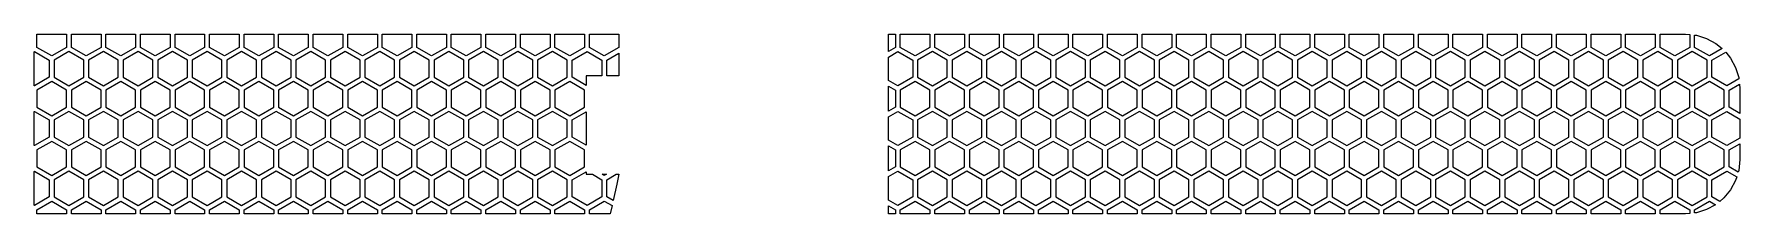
# Model space of a CAD drawing. Header units: millimetres. Extents: x -87 to 87, y 118 to 136.
import ezdxf

# ---------------------------------------------------------------- set-up
doc = ezdxf.new("R2010")
doc.units = ezdxf.units.MM

# ---------------------------------------------------------------- blocks, each defined once
blk = doc.blocks.new('HEX')
blk.add_lwpolyline([(1.516, 0.875), (0, 1.75), (-1.516, 0.875), (-1.516, -0.875), (0, -1.75), (1.516, -0.875)], close=True)

msp = doc.modelspace()

# ---------------------------------------------------------------- linework, layer by layer
for points in [[(-83.886, 136.31), (-83.886, 134.946), (-85.402, 134.071), (-86.917, 134.946), (-86.917, 136.31), (-83.886, 136.31)], [(-80.355, 136.31), (-80.355, 134.946), (-81.87, 134.071), (-83.386, 134.946), (-83.386, 136.31), (-80.355, 136.31)], [(-79.855, 136.31), (-76.824, 136.31), (-76.824, 134.946), (-78.339, 134.071), (-79.855, 134.946), (-79.855, 136.31)], [(-73.293, 136.31), (-73.293, 134.946), (-74.808, 134.071), (-76.324, 134.946), (-76.324, 136.31), (-73.293, 136.31)], [(-72.793, 136.31), (-69.762, 136.31), (-69.762, 134.946), (-71.277, 134.071), (-72.793, 134.946), (-72.793, 136.31)], [(-66.231, 136.31), (-66.231, 134.946), (-67.746, 134.071), (-69.262, 134.946), (-69.262, 136.31), (-66.231, 136.31)], [(-65.731, 136.31), (-62.699, 136.31), (-62.699, 134.946), (-64.215, 134.071), (-65.731, 134.946), (-65.731, 136.31)], [(-59.168, 136.31), (-59.168, 134.946), (-60.684, 134.071), (-62.199, 134.946), (-62.199, 136.31), (-59.168, 136.31)], [(-58.668, 136.31), (-55.637, 136.31), (-55.637, 134.946), (-57.153, 134.071), (-58.668, 134.946), (-58.668, 136.31)], [(-52.106, 136.31), (-52.106, 134.946), (-53.622, 134.071), (-55.137, 134.946), (-55.137, 136.31), (-52.106, 136.31)], [(-51.606, 136.31), (-48.575, 136.31), (-48.575, 134.946), (-50.091, 134.071), (-51.606, 134.946), (-51.606, 136.31)], [(-45.044, 136.31), (-45.044, 134.946), (-46.56, 134.071), (-48.075, 134.946), (-48.075, 136.31), (-45.044, 136.31)], [(-44.544, 136.31), (-41.513, 136.31), (-41.513, 134.946), (-43.028, 134.071), (-44.544, 134.946), (-44.544, 136.31)], [(-37.982, 136.31), (-37.982, 134.946), (-39.497, 134.071), (-41.013, 134.946), (-41.013, 136.31), (-37.982, 136.31)], [(-37.482, 136.31), (-34.451, 136.31), (-34.451, 134.946), (-35.966, 134.071), (-37.482, 134.946), (-37.482, 136.31)], [(-30.92, 136.31), (-30.92, 134.946), (-32.435, 134.071), (-33.951, 134.946), (-33.951, 136.31), (-30.92, 136.31)], [(-27.405, 136.31), (-27.405, 134.937), (-28.904, 134.071), (-30.42, 134.946), (-30.42, 136.31), (-27.405, 136.31)], [(0.158, 136.309), (0.86, 136.309), (0.86, 134.946), (0.158, 134.541), (0.158, 136.309)], [(4.391, 136.309), (4.391, 134.946), (2.876, 134.071), (1.36, 134.946), (1.36, 136.309), (4.391, 136.309)], [(7.922, 136.309), (7.922, 134.946), (6.407, 134.071), (4.891, 134.946), (4.891, 136.309), (7.922, 136.309)], [(8.422, 136.309), (11.453, 136.309), (11.453, 134.946), (9.938, 134.071), (8.422, 134.946), (8.422, 136.309)], [(14.984, 136.309), (14.984, 134.946), (13.469, 134.071), (11.953, 134.946), (11.953, 136.309), (14.984, 136.309)], [(18.516, 136.309), (18.516, 134.946), (17, 134.071), (15.484, 134.946), (15.484, 136.309), (18.516, 136.309)], [(19.016, 136.309), (22.047, 136.309), (22.047, 134.946), (20.531, 134.071), (19.016, 134.946), (19.016, 136.309)], [(25.578, 136.309), (25.578, 134.946), (24.062, 134.071), (22.547, 134.946), (22.547, 136.309), (25.578, 136.309)], [(29.109, 136.309), (29.109, 134.946), (27.593, 134.071), (26.078, 134.946), (26.078, 136.309), (29.109, 136.309)], [(29.609, 136.309), (32.64, 136.309), (32.64, 134.946), (31.124, 134.071), (29.609, 134.946), (29.609, 136.309)], [(36.171, 136.309), (36.171, 134.946), (34.655, 134.071), (33.14, 134.946), (33.14, 136.309), (36.171, 136.309)], [(39.702, 136.309), (39.702, 134.946), (38.187, 134.071), (36.671, 134.946), (36.671, 136.309), (39.702, 136.309)], [(40.202, 136.309), (43.233, 136.309), (43.233, 134.946), (41.718, 134.071), (40.202, 134.946), (40.202, 136.309)], [(46.764, 136.309), (46.764, 134.946), (45.249, 134.071), (43.733, 134.946), (43.733, 136.309), (46.764, 136.309)], [(50.295, 136.309), (50.295, 134.946), (48.78, 134.071), (47.264, 134.946), (47.264, 136.309), (50.295, 136.309)], [(50.795, 136.309), (53.826, 136.309), (53.826, 134.946), (52.311, 134.071), (50.795, 134.946), (50.795, 136.309)], [(57.358, 136.309), (57.358, 134.946), (55.842, 134.071), (54.326, 134.946), (54.326, 136.309), (57.358, 136.309)], [(60.889, 136.309), (60.889, 134.946), (59.373, 134.071), (57.858, 134.946), (57.858, 136.309), (60.889, 136.309)], [(64.42, 136.309), (64.42, 134.946), (62.904, 134.071), (61.389, 134.946), (61.389, 136.309), (64.42, 136.309)], [(67.951, 136.309), (67.951, 134.946), (66.435, 134.071), (64.92, 134.946), (64.92, 136.309), (67.951, 136.309)], [(68.451, 136.309), (71.482, 136.309), (71.482, 134.946), (69.966, 134.071), (68.451, 134.946), (68.451, 136.309)], [(75.013, 136.309), (75.013, 134.946), (73.497, 134.071), (71.982, 134.946), (71.982, 136.309), (75.013, 136.309)], [(78.544, 136.309), (78.544, 134.946), (77.029, 134.071), (75.513, 134.946), (75.513, 136.309), (78.544, 136.309)], [(81.623, 136.309), (82.075, 136.263), (82.075, 134.946), (80.56, 134.071), (79.044, 134.946), (79.044, 136.309), (81.623, 136.309)], [(82.747, 136.195), (83.794, 135.87), (84.741, 135.356), (85.39, 134.821), (84.091, 134.071), (82.575, 134.946), (82.575, 136.213), (82.747, 136.195)], [(-87.198, 131.031), (-87.198, 134.495), (-87.167, 134.513), (-85.652, 133.638), (-85.652, 131.888), (-87.167, 131.013), (-87.198, 131.031)], [(-29.154, 132.027), (-30.759, 132.027), (-30.759, 131.065), (-32.185, 131.888), (-32.185, 133.638), (-30.67, 134.513), (-29.154, 133.638), (-29.154, 132.027)], [(-27.405, 134.359), (-27.405, 132.027), (-28.654, 132.027), (-28.654, 133.638), (-27.405, 134.359)], [(0.158, 131.563), (0.158, 133.963), (1.11, 134.513), (2.626, 133.638), (2.626, 131.888), (1.11, 131.013), (0.158, 131.563)], [(86.247, 133.85), (86.761, 132.903), (87.086, 131.856), (87.099, 131.73), (85.856, 131.013), (84.341, 131.888), (84.341, 133.638), (85.75, 134.452), (86.247, 133.85)], [(0.158, 128.425), (0.158, 130.985), (0.86, 130.58), (0.86, 128.83), (0.158, 128.425)], [(87.199, 130.733), (87.199, 129.828), (87.199, 128.199), (86.106, 128.83), (86.106, 130.58), (87.154, 131.185), (87.199, 130.733)], [(-87.198, 124.915), (-87.198, 128.379), (-87.167, 128.397), (-85.652, 127.522), (-85.652, 125.772), (-87.167, 124.897), (-87.198, 124.915)], [(-30.759, 128.345), (-30.759, 126.995), (-30.759, 124.949), (-32.185, 125.772), (-32.185, 127.522), (-30.759, 128.345)], [(0.158, 125.447), (0.158, 127.847), (1.11, 128.397), (2.626, 127.522), (2.626, 125.772), (1.11, 124.897), (0.158, 125.447)], [(87.199, 127.622), (87.199, 125.672), (85.856, 124.897), (84.341, 125.772), (84.341, 127.522), (85.856, 128.397), (87.199, 127.622)], [(0.158, 122.309), (0.158, 124.813), (0.158, 124.869), (0.86, 124.464), (0.86, 122.714), (0.158, 122.309)], [(87.199, 125.095), (87.199, 123.493), (87.086, 122.369), (87.028, 122.182), (86.106, 122.714), (86.106, 124.464), (87.199, 125.095)], [(-87.198, 118.799), (-87.198, 122.263), (-87.167, 122.281), (-85.652, 121.406), (-85.652, 119.656), (-87.167, 118.781), (-87.198, 118.799)], [(-30.759, 121.964), (-30.121, 121.964), (-29.154, 121.406), (-29.154, 119.656), (-30.67, 118.781), (-32.185, 119.656), (-32.185, 121.406), (-30.759, 122.229), (-30.759, 121.964)], [(0.158, 119.331), (0.158, 121.731), (1.11, 122.281), (2.626, 121.406), (2.626, 119.656), (1.11, 118.781), (0.158, 119.331)], [(86.761, 121.322), (86.247, 120.375), (85.566, 119.55), (85.137, 119.196), (84.341, 119.656), (84.341, 121.406), (85.856, 122.281), (86.876, 121.692), (86.761, 121.322)], [(-29.121, 121.964), (-28.687, 121.964), (-28.904, 121.839), (-29.121, 121.964)], [(-27.405, 121.964), (-27.63, 120.952), (-28.002, 119.279), (-28.654, 119.656), (-28.654, 121.406), (-27.687, 121.964), (-27.405, 121.964)], [(-86.917, 117.916), (-86.917, 118.348), (-85.402, 119.223), (-83.886, 118.348), (-83.886, 117.916), (-86.917, 117.916)], [(-83.386, 117.916), (-83.386, 118.348), (-81.87, 119.223), (-80.355, 118.348), (-80.355, 117.916), (-83.386, 117.916)], [(-76.824, 117.916), (-79.855, 117.916), (-79.855, 118.348), (-78.339, 119.223), (-76.824, 118.348), (-76.824, 117.916)], [(-76.324, 117.916), (-76.324, 118.348), (-74.808, 119.223), (-73.293, 118.348), (-73.293, 117.916), (-76.324, 117.916)], [(-69.762, 117.916), (-72.793, 117.916), (-72.793, 118.348), (-71.277, 119.223), (-69.762, 118.348), (-69.762, 117.916)], [(-69.262, 117.916), (-69.262, 118.348), (-67.746, 119.223), (-66.231, 118.348), (-66.231, 117.916), (-69.262, 117.916)], [(-62.699, 117.916), (-65.731, 117.916), (-65.731, 118.348), (-64.215, 119.223), (-62.699, 118.348), (-62.699, 117.916)], [(-62.199, 117.916), (-62.199, 118.348), (-60.684, 119.223), (-59.168, 118.348), (-59.168, 117.916), (-62.199, 117.916)], [(-55.637, 117.916), (-58.668, 117.916), (-58.668, 118.348), (-57.153, 119.223), (-55.637, 118.348), (-55.637, 117.916)], [(-55.137, 117.916), (-55.137, 118.348), (-53.622, 119.223), (-52.106, 118.348), (-52.106, 117.916), (-55.137, 117.916)], [(-48.575, 117.916), (-51.606, 117.916), (-51.606, 118.348), (-50.091, 119.223), (-48.575, 118.348), (-48.575, 117.916)], [(-48.075, 117.916), (-48.075, 118.348), (-46.56, 119.223), (-45.044, 118.348), (-45.044, 117.916), (-48.075, 117.916)], [(-41.513, 117.916), (-44.544, 117.916), (-44.544, 118.348), (-43.028, 119.223), (-41.513, 118.348), (-41.513, 117.916)], [(-41.013, 117.916), (-41.013, 118.348), (-39.497, 119.223), (-37.982, 118.348), (-37.982, 117.916), (-41.013, 117.916)], [(-34.451, 117.916), (-37.482, 117.916), (-37.482, 118.348), (-35.966, 119.223), (-34.451, 118.348), (-34.451, 117.916)], [(-33.951, 117.916), (-33.951, 118.348), (-32.435, 119.223), (-30.92, 118.348), (-30.92, 117.916), (-33.951, 117.916)], [(-28.115, 118.768), (-28.305, 117.916), (-30.42, 117.916), (-30.42, 118.348), (-28.904, 119.223), (-28.115, 118.768)], [(0.158, 118.753), (0.86, 118.348), (0.86, 117.916), (0.158, 117.915), (0.158, 118.753)], [(1.36, 117.916), (1.36, 118.348), (2.876, 119.223), (4.391, 118.348), (4.391, 117.916), (1.36, 117.916)], [(4.891, 117.916), (4.891, 118.348), (6.407, 119.223), (7.922, 118.348), (7.922, 117.916), (4.891, 117.916)], [(11.453, 117.916), (8.422, 117.916), (8.422, 118.348), (9.938, 119.223), (11.453, 118.348), (11.453, 117.916)], [(11.953, 117.916), (11.953, 118.348), (13.469, 119.223), (14.984, 118.348), (14.984, 117.916), (11.953, 117.916)], [(15.484, 117.916), (15.484, 118.348), (17, 119.223), (18.516, 118.348), (18.516, 117.916), (15.484, 117.916)], [(22.047, 117.916), (19.016, 117.916), (19.016, 118.348), (20.531, 119.223), (22.047, 118.348), (22.047, 117.916)], [(22.547, 117.916), (22.547, 118.348), (24.062, 119.223), (25.578, 118.348), (25.578, 117.916), (22.547, 117.916)], [(26.078, 117.916), (26.078, 118.348), (27.593, 119.223), (29.109, 118.348), (29.109, 117.916), (26.078, 117.916)], [(32.64, 117.916), (29.609, 117.916), (29.609, 118.348), (31.124, 119.223), (32.64, 118.348), (32.64, 117.916)], [(33.14, 117.916), (33.14, 118.348), (34.655, 119.223), (36.171, 118.348), (36.171, 117.916), (33.14, 117.916)], [(36.671, 117.916), (36.671, 118.348), (38.187, 119.223), (39.702, 118.348), (39.702, 117.916), (36.671, 117.916)], [(43.233, 117.916), (40.202, 117.916), (40.202, 118.348), (41.718, 119.223), (43.233, 118.348), (43.233, 117.916)], [(43.733, 117.916), (43.733, 118.348), (45.249, 119.223), (46.764, 118.348), (46.764, 117.916), (43.733, 117.916)], [(47.264, 117.916), (47.264, 118.348), (48.78, 119.223), (50.295, 118.348), (50.295, 117.916), (47.264, 117.916)], [(53.826, 117.916), (50.795, 117.916), (50.795, 118.348), (52.311, 119.223), (53.826, 118.348), (53.826, 117.916)], [(54.326, 117.916), (54.326, 118.348), (55.842, 119.223), (57.358, 118.348), (57.358, 117.916), (54.326, 117.916)], [(57.858, 117.916), (57.858, 118.348), (59.373, 119.223), (60.889, 118.348), (60.889, 117.916), (57.858, 117.916)], [(61.389, 117.916), (61.389, 118.348), (62.904, 119.223), (64.42, 118.348), (64.42, 117.916), (61.389, 117.916)], [(64.92, 117.916), (64.92, 118.348), (66.435, 119.223), (67.951, 118.348), (67.951, 117.916), (64.92, 117.916)], [(71.482, 117.916), (68.451, 117.916), (68.451, 118.348), (69.966, 119.223), (71.482, 118.348), (71.482, 117.916)], [(71.982, 117.916), (71.982, 118.348), (73.497, 119.223), (75.013, 118.348), (75.013, 117.916), (71.982, 117.916)], [(75.513, 117.916), (75.513, 118.348), (77.029, 119.223), (78.544, 118.348), (78.544, 117.916), (75.513, 117.916)], [(81.623, 117.916), (79.044, 117.916), (79.044, 118.348), (80.56, 119.223), (82.075, 118.348), (82.075, 117.962), (81.623, 117.916)], [(83.794, 118.355), (82.747, 118.03), (82.575, 118.012), (82.575, 118.348), (84.091, 119.223), (84.722, 118.858), (83.794, 118.355)]]:
    msp.add_lwpolyline(points, close=True)

# ---------------------------------------------------------------- block references
for p in [(-83.636, 132.763), (-80.105, 132.763), (-76.574, 132.763), (-73.043, 132.763), (-69.512, 132.763), (-65.981, 132.763), (-62.449, 132.763), (-58.918, 132.763), (-55.387, 132.763), (-51.856, 132.763), (-48.325, 132.763), (-44.794, 132.763), (-41.263, 132.763), (-37.732, 132.763), (-34.201, 132.763), (4.641, 132.763), (8.172, 132.763), (11.703, 132.763), (15.234, 132.763), (18.766, 132.763), (22.297, 132.763), (25.828, 132.763), (29.359, 132.763), (32.89, 132.763), (36.421, 132.763), (39.952, 132.763), (43.483, 132.763), (47.014, 132.763), (50.545, 132.763), (54.076, 132.763), (57.608, 132.763), (61.139, 132.763), (64.67, 132.763), (68.201, 132.763), (71.732, 132.763), (75.263, 132.763), (78.794, 132.763), (82.325, 132.763), (-85.402, 129.705), (-81.87, 129.705), (-78.339, 129.705), (-74.808, 129.705), (-71.277, 129.705), (-67.746, 129.705), (-64.215, 129.705), (-60.684, 129.705), (-57.153, 129.705), (-53.622, 129.705), (-50.091, 129.705), (-46.56, 129.705), (-43.028, 129.705), (-39.497, 129.705), (-35.966, 129.705), (-32.435, 129.705), (2.876, 129.705), (6.407, 129.705), (9.938, 129.705), (13.469, 129.705), (17, 129.705), (20.531, 129.705), (24.062, 129.705), (27.593, 129.705), (31.124, 129.705), (34.655, 129.705), (38.187, 129.705), (41.718, 129.705), (45.249, 129.705), (48.78, 129.705), (52.311, 129.705), (55.842, 129.705), (59.373, 129.705), (62.904, 129.705), (66.435, 129.705), (69.966, 129.705), (73.497, 129.705), (77.029, 129.705), (80.56, 129.705), (84.091, 129.705), (-83.636, 126.647), (-80.105, 126.647), (-76.574, 126.647), (-73.043, 126.647), (-69.512, 126.647), (-65.981, 126.647), (-62.449, 126.647), (-58.918, 126.647), (-55.387, 126.647), (-51.856, 126.647), (-48.325, 126.647), (-44.794, 126.647), (-41.263, 126.647), (-37.732, 126.647), (-34.201, 126.647), (4.641, 126.647), (8.172, 126.647), (11.703, 126.647), (15.234, 126.647), (18.766, 126.647), (22.297, 126.647), (25.828, 126.647), (29.359, 126.647), (32.89, 126.647), (36.421, 126.647), (39.952, 126.647), (43.483, 126.647), (47.014, 126.647), (50.545, 126.647), (54.076, 126.647), (57.608, 126.647), (61.139, 126.647), (64.67, 126.647), (68.201, 126.647), (71.732, 126.647), (75.263, 126.647), (78.794, 126.647), (82.325, 126.647), (-85.402, 123.589), (-81.87, 123.589), (-78.339, 123.589), (-74.808, 123.589), (-71.277, 123.589), (-67.746, 123.589), (-64.215, 123.589), (-60.684, 123.589), (-57.153, 123.589), (-53.622, 123.589), (-50.091, 123.589), (-46.56, 123.589), (-43.028, 123.589), (-39.497, 123.589), (-35.966, 123.589), (-32.435, 123.589), (2.876, 123.589), (6.407, 123.589), (9.938, 123.589), (13.469, 123.589), (17, 123.589), (20.531, 123.589), (24.062, 123.589), (27.593, 123.589), (31.124, 123.589), (34.655, 123.589), (38.187, 123.589), (41.718, 123.589), (45.249, 123.589), (48.78, 123.589), (52.311, 123.589), (55.842, 123.589), (59.373, 123.589), (62.904, 123.589), (66.435, 123.589), (69.966, 123.589), (73.497, 123.589), (77.029, 123.589), (80.56, 123.589), (84.091, 123.589), (-83.636, 120.531), (-80.105, 120.531), (-76.574, 120.531), (-73.043, 120.531), (-69.512, 120.531), (-65.981, 120.531), (-62.449, 120.531), (-58.918, 120.531), (-55.387, 120.531), (-51.856, 120.531), (-48.325, 120.531), (-44.794, 120.531), (-41.263, 120.531), (-37.732, 120.531), (-34.201, 120.531), (4.641, 120.531), (8.172, 120.531), (11.703, 120.531), (15.234, 120.531), (18.766, 120.531), (22.297, 120.531), (25.828, 120.531), (29.359, 120.531), (32.89, 120.531), (36.421, 120.531), (39.952, 120.531), (43.483, 120.531), (47.014, 120.531), (50.545, 120.531), (54.076, 120.531), (57.608, 120.531), (61.139, 120.531), (64.67, 120.531), (68.201, 120.531), (71.732, 120.531), (75.263, 120.531), (78.794, 120.531), (82.325, 120.531)]:
    msp.add_blockref('HEX', p)

doc.saveas('drawing.dxf')
